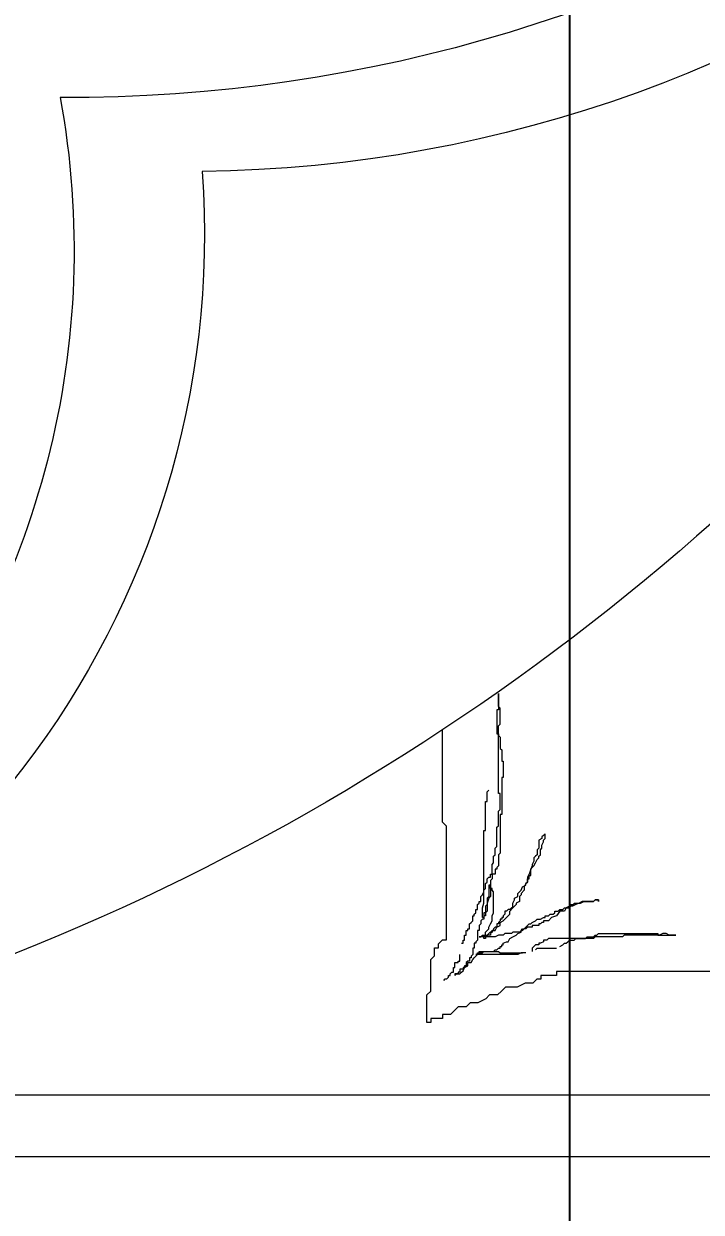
# Model space of a CAD drawing. Extents: x 775040 to 808375, y 4159409 to 4163651.
# Drawn here: x 786002.15 to 786024.12, y 4160211.39 to 4160249.98 of the extents above; entities that cross this region are included whole.
import ezdxf

# ---------------------------------------------------------------- set-up
doc = ezdxf.new("R2010")
doc.units = 0
doc.header["$MEASUREMENT"] = 0
doc.header["$PDMODE"] = 3
doc.linetypes.add('DUZ', pattern=[500, 500])
doc.layers.get('0').update_dxf_attribs({"linetype": 'DUZ'})
doc.layers.add('Z_iç ölçü dikey', color=111, linetype='Continuous', lineweight=25)
doc.layers.add('Z_tefriş', color=73, linetype='Continuous', lineweight=5)
doc.styles.add('OLCUIC', font='ROMANS.SHX', dxfattribs={"width": 0.5})
doc.dimstyles.new('ölçü 50', dxfattribs={"dimtxt": 12.5, "dimasz": 7, "dimexe": 5.3, "dimexo": 5, "dimgap": 2.5, "dimtad": 1, "dimdec": 0, "dimzin": 9, "dimdsep": 46, "dimtxsty": 'OLCUIC', "dimblk1": 'ARCHTICK', "dimblk2": 'ARCHTICK', "dimsah": 1, "dimcen": 0, "dimdle": 5.5, "dimadec": 0, "dimazin": 0, "dimtfac": 1, "dimtdec": 0, "dimtix": 1, "dimtofl": 0, "dimtmove": 1, "dimatfit": 3, "dimldrblk": 'ARCHTICK', "dimfxl": 0, "dimtolj": 1, "dimtzin": 0, "dimarcsym": 0})

# ---------------------------------------------------------------- blocks, each defined once
blk = doc.blocks.new('_ARCHTICK')
at = {"color": 0, "linetype": 'ByBlock', "const_width": 0.15}
blk.add_lwpolyline([(-0.5, -0.5), (0.5, 0.5)], dxfattribs=at)
blk = doc.blocks.new('*D264')
at = {"layer": 'Defpoints', "color": 0, "linetype": 'Continuous', "transparency": 16777216}
for p in [(786019.866, 4160488.755), (786041.556, 4160488.755), (786041.949, 4160108.755)]:
    blk.add_point(p, dxfattribs=at)
at = {"layer": 'Z_iç ölçü dikey', "color": 0, "linetype": 'Continuous', "lineweight": -2, "transparency": 16777216}
for p, q in [((786019.866, 4160103.255), (786019.866, 4160494.255)), ((786036.556, 4160488.755), (786014.566, 4160488.755)), ((786036.949, 4160108.755), (786014.566, 4160108.755))]:
    blk.add_line(p, q, dxfattribs=at)
at = {"layer": 'Z_iç ölçü dikey', "color": 0, "linetype": 'Continuous', "lineweight": -2, "transparency": 16777216, "xscale": 7, "yscale": 7, "zscale": 7}
for p, rotation in [((786019.866, 4160488.755), 90), ((786019.866, 4160108.755), 270)]:
    blk.add_blockref('_ARCHTICK', p, dxfattribs=dict(at, rotation=rotation))
at = {"layer": 'Z_iç ölçü dikey', "color": 0, "linetype": 'Continuous', "transparency": 16777216, "insert": (786011.116, 4160298.755), "char_height": 12.5, "attachment_point": 5, "rotation": 90, "style": 'OLCUIC'}
blk.add_mtext('\\A1;380', dxfattribs=at)
blk = doc.blocks.new('YATAK 1')
at = {"layer": 'Z_tefriş'}
for p, q in [((-8941.057, 17107.306), (-8941.057, 16917.306)), ((-8939.057, 17095.306), (-8939.057, 16929.306)), ((-8935.034, 17080.817), (-8935.034, 17075.59)), ((-8933.86, 17079.459), (-8933.86, 17079.25)), ((-8933.86, 17078.884), (-8933.86, 17079.459)), ((-8933.86, 17079.25), (-8933.807, 17079.145)), ((-8933.807, 17079.041), (-8933.86, 17078.936)), ((-8933.86, 17078.936), (-8933.86, 17077.786)), ((-8933.807, 17078.884), (-8933.86, 17078.884)), ((-8933.807, 17079.145), (-8933.807, 17079.041)), ((-8933.807, 17076.95), (-8933.807, 17078.884)), ((-8933.86, 17077.786), (-8933.912, 17077.734)), ((-8933.912, 17077.734), (-8933.912, 17076.845)), ((-8933.912, 17076.845), (-8933.964, 17076.793)), ((-8933.912, 17076.793), (-8933.86, 17076.845)), ((-8933.86, 17076.898), (-8933.807, 17076.95)), ((-8933.86, 17076.845), (-8933.86, 17076.898)), ((-8932.761, 17076.95), (-8932.709, 17076.95)), ((-8932.709, 17076.95), (-8932.761, 17076.95)), ((-8932.761, 17076.793), (-8932.709, 17076.845)), ((-8932.709, 17076.845), (-8932.761, 17076.793)), ((-8932.709, 17076.845), (-8932.709, 17076.95)), ((-8932.709, 17076.95), (-8932.709, 17076.845)), ((-8933.964, 17076.793), (-8933.964, 17075.33)), ((-8933.964, 17076.532), (-8933.912, 17076.584)), ((-8933.964, 17076.218), (-8933.964, 17076.532)), ((-8933.912, 17076.584), (-8933.912, 17076.793)), ((-8932.813, 17076.375), (-8932.761, 17076.48)), ((-8932.761, 17076.48), (-8932.761, 17076.793)), ((-8932.761, 17076.793), (-8932.761, 17076.427)), ((-8934.016, 17076.166), (-8933.964, 17076.218)), ((-8934.016, 17076.009), (-8934.016, 17076.166)), ((-8932.97, 17076.009), (-8932.918, 17076.061)), ((-8932.866, 17076.218), (-8932.918, 17076.114)), ((-8932.918, 17076.114), (-8932.918, 17076.009)), ((-8932.918, 17076.061), (-8932.866, 17076.061)), ((-8932.813, 17076.323), (-8932.866, 17076.218)), ((-8932.866, 17076.166), (-8932.813, 17076.166)), ((-8932.866, 17076.061), (-8932.866, 17076.166)), ((-8932.761, 17076.427), (-8932.813, 17076.323)), ((-8932.813, 17076.166), (-8932.813, 17076.375)), ((-8934.226, 17075.696), (-8934.173, 17075.8)), ((-8934.173, 17075.8), (-8934.121, 17075.852)), ((-8934.121, 17075.905), (-8934.069, 17075.957)), ((-8934.121, 17075.852), (-8934.121, 17075.905)), ((-8934.069, 17075.957), (-8934.016, 17076.009)), ((-8933.075, 17075.696), (-8933.232, 17075.591)), ((-8932.97, 17075.905), (-8933.075, 17075.852)), ((-8933.075, 17075.852), (-8933.075, 17075.696)), ((-8933.075, 17075.643), (-8933.023, 17075.696)), ((-8933.023, 17075.8), (-8932.97, 17075.852)), ((-8933.023, 17075.696), (-8933.023, 17075.8)), ((-8932.97, 17075.852), (-8932.97, 17076.009)), ((-8932.918, 17076.009), (-8932.97, 17075.905)), ((-8935.034, 17075.59), (-8935.162, 17075.59)), ((-8935.162, 17075.59), (-8935.162, 17075.081)), ((-8934.278, 17074.964), (-8934.278, 17075.591)), ((-8933.964, 17075.33), (-8934.016, 17075.277)), ((-8933.284, 17075.434), (-8933.389, 17075.33)), ((-8933.389, 17075.33), (-8933.389, 17075.173)), ((-8933.232, 17075.591), (-8933.284, 17075.434)), ((-8933.232, 17075.33), (-8933.179, 17075.382)), ((-8933.232, 17075.225), (-8933.232, 17075.33)), ((-8933.179, 17075.486), (-8933.127, 17075.539)), ((-8933.179, 17075.382), (-8933.179, 17075.486)), ((-8933.127, 17075.539), (-8933.075, 17075.539)), ((-8933.075, 17075.539), (-8933.075, 17075.643)), ((-8935.289, 17074.953), (-8935.417, 17074.826)), ((-8935.162, 17075.081), (-8935.289, 17075.081)), ((-8935.289, 17075.081), (-8935.289, 17074.953)), ((-8934.33, 17074.911), (-8934.278, 17074.964)), ((-8934.173, 17074.911), (-8934.226, 17074.859)), ((-8934.173, 17075.016), (-8934.173, 17074.911)), ((-8934.121, 17075.016), (-8934.173, 17075.016)), ((-8934.069, 17075.173), (-8934.121, 17075.068)), ((-8934.121, 17075.068), (-8934.121, 17075.016)), ((-8934.016, 17075.173), (-8934.069, 17075.173)), ((-8934.016, 17075.277), (-8934.016, 17075.173)), ((-8933.546, 17075.016), (-8933.546, 17074.807)), ((-8933.493, 17075.016), (-8933.546, 17075.016)), ((-8933.441, 17075.121), (-8933.493, 17075.068)), ((-8933.493, 17075.068), (-8933.493, 17075.016)), ((-8933.441, 17075.173), (-8933.441, 17075.121)), ((-8933.389, 17075.173), (-8933.441, 17075.173)), ((-8933.441, 17074.807), (-8933.389, 17074.911)), ((-8933.389, 17074.911), (-8933.336, 17074.964)), ((-8933.336, 17075.068), (-8933.284, 17075.173)), ((-8933.336, 17074.964), (-8933.336, 17075.068)), ((-8933.284, 17075.225), (-8933.232, 17075.225)), ((-8933.284, 17075.173), (-8933.284, 17075.225)), ((-8931.61, 17074.859), (-8931.505, 17074.911)), ((-8931.505, 17074.911), (-8931.401, 17074.964)), ((-8931.401, 17074.964), (-8931.348, 17075.016)), ((-8931.348, 17075.016), (-8931.296, 17075.016)), ((-8931.296, 17074.911), (-8931.348, 17074.859)), ((-8931.296, 17075.016), (-8931.244, 17075.068)), ((-8931.244, 17074.964), (-8931.296, 17074.911)), ((-8931.244, 17075.068), (-8931.087, 17075.068)), ((-8931.087, 17074.964), (-8931.244, 17074.964)), ((-8931.087, 17075.068), (-8931.035, 17075.121)), ((-8931.035, 17075.016), (-8931.087, 17074.964)), ((-8931.035, 17075.121), (-8930.93, 17075.121)), ((-8930.773, 17075.016), (-8931.035, 17075.016)), ((-8930.93, 17075.121), (-8930.825, 17075.173)), ((-8930.825, 17075.173), (-8930.773, 17075.173)), ((-8930.773, 17075.173), (-8930.721, 17075.225)), ((-8930.721, 17075.121), (-8930.773, 17075.016)), ((-8930.721, 17075.225), (-8930.564, 17075.225)), ((-8930.668, 17075.121), (-8930.721, 17075.121)), ((-8930.616, 17075.173), (-8930.668, 17075.121)), ((-8930.564, 17075.225), (-8930.616, 17075.173)), ((-8935.417, 17074.571), (-8935.545, 17074.316)), ((-8935.417, 17074.826), (-8935.417, 17074.571)), ((-8934.435, 17074.598), (-8934.435, 17074.441)), ((-8934.278, 17074.807), (-8934.383, 17074.807)), ((-8934.226, 17074.859), (-8934.278, 17074.807)), ((-8933.65, 17074.546), (-8933.703, 17074.493)), ((-8933.598, 17074.65), (-8933.65, 17074.598)), ((-8933.65, 17074.546), (-8933.546, 17074.65)), ((-8933.65, 17074.598), (-8933.65, 17074.546)), ((-8933.65, 17074.493), (-8933.65, 17074.546)), ((-8933.598, 17074.807), (-8933.598, 17074.65)), ((-8933.546, 17074.807), (-8933.598, 17074.807)), ((-8933.546, 17074.65), (-8933.493, 17074.702)), ((-8933.493, 17074.755), (-8933.441, 17074.807)), ((-8933.493, 17074.702), (-8933.493, 17074.755)), ((-8932.395, 17074.546), (-8932.499, 17074.441)), ((-8932.29, 17074.546), (-8932.395, 17074.546)), ((-8932.185, 17074.598), (-8932.29, 17074.546)), ((-8932.29, 17074.493), (-8932.238, 17074.598)), ((-8932.238, 17074.598), (-8932.185, 17074.598)), ((-8932.133, 17074.65), (-8932.185, 17074.598)), ((-8932.185, 17074.598), (-8932.133, 17074.65)), ((-8931.976, 17074.65), (-8932.133, 17074.65)), ((-8932.133, 17074.65), (-8932.029, 17074.65)), ((-8932.029, 17074.702), (-8931.924, 17074.702)), ((-8932.029, 17074.65), (-8932.029, 17074.702)), ((-8931.872, 17074.702), (-8931.976, 17074.65)), ((-8931.924, 17074.755), (-8931.715, 17074.755)), ((-8931.924, 17074.702), (-8931.924, 17074.755)), ((-8931.715, 17074.755), (-8931.872, 17074.702)), ((-8931.61, 17074.807), (-8931.715, 17074.755)), ((-8931.715, 17074.755), (-8931.662, 17074.807)), ((-8931.662, 17074.807), (-8931.61, 17074.859)), ((-8931.558, 17074.807), (-8931.61, 17074.807)), ((-8931.453, 17074.859), (-8931.558, 17074.807)), ((-8931.348, 17074.859), (-8931.453, 17074.859)), ((-8935.545, 17074.316), (-8935.545, 17073.933)), ((-8934.435, 17074.441), (-8934.487, 17074.337)), ((-8934.487, 17074.337), (-8934.487, 17072.978)), ((-8934.435, 17073.762), (-8934.435, 17074.493)), ((-8933.964, 17074.075), (-8933.912, 17074.18)), ((-8933.912, 17074.18), (-8933.86, 17074.284)), ((-8933.86, 17074.284), (-8933.807, 17074.337)), ((-8933.807, 17074.337), (-8933.755, 17074.441)), ((-8933.755, 17074.18), (-8933.807, 17074.127)), ((-8933.703, 17074.493), (-8933.755, 17074.389)), ((-8933.755, 17074.441), (-8933.703, 17074.441)), ((-8933.755, 17074.389), (-8933.755, 17074.18)), ((-8933.703, 17074.441), (-8933.65, 17074.493)), ((-8933.075, 17074.075), (-8932.97, 17074.18)), ((-8932.918, 17074.232), (-8932.97, 17074.18)), ((-8932.97, 17074.18), (-8932.97, 17074.127)), ((-8932.97, 17074.18), (-8932.813, 17074.18)), ((-8932.866, 17074.284), (-8932.918, 17074.232)), ((-8932.813, 17074.284), (-8932.866, 17074.284)), ((-8932.761, 17074.389), (-8932.813, 17074.284)), ((-8932.813, 17074.18), (-8932.709, 17074.232)), ((-8932.604, 17074.389), (-8932.761, 17074.389)), ((-8932.709, 17074.232), (-8932.656, 17074.232)), ((-8932.656, 17074.232), (-8932.604, 17074.337)), ((-8932.552, 17074.441), (-8932.604, 17074.389)), ((-8932.604, 17074.337), (-8932.499, 17074.337)), ((-8932.499, 17074.441), (-8932.552, 17074.441)), ((-8932.499, 17074.337), (-8932.395, 17074.441)), ((-8932.395, 17074.441), (-8932.29, 17074.493)), ((-8935.672, 17073.806), (-8935.8, 17073.678)), ((-8935.545, 17073.933), (-8935.672, 17073.806)), ((-8934.383, 17073.709), (-8934.435, 17073.762)), ((-8934.278, 17073.762), (-8934.226, 17073.762)), ((-8934.278, 17073.709), (-8934.278, 17073.762)), ((-8934.226, 17073.814), (-8934.173, 17073.814)), ((-8934.226, 17073.762), (-8934.226, 17073.814)), ((-8934.173, 17073.866), (-8934.121, 17073.866)), ((-8934.173, 17073.814), (-8934.173, 17073.866)), ((-8934.121, 17073.866), (-8934.069, 17073.971)), ((-8934.069, 17074.023), (-8933.964, 17074.075)), ((-8934.069, 17073.971), (-8934.069, 17074.023)), ((-8933.807, 17073.918), (-8933.86, 17073.866)), ((-8933.86, 17073.866), (-8933.86, 17073.709)), ((-8933.807, 17074.127), (-8933.807, 17073.918)), ((-8933.598, 17073.657), (-8933.546, 17073.762)), ((-8933.546, 17073.762), (-8933.441, 17073.762)), ((-8933.441, 17073.762), (-8933.389, 17073.866)), ((-8933.389, 17073.762), (-8933.441, 17073.709)), ((-8933.389, 17073.866), (-8933.336, 17073.918)), ((-8933.336, 17073.762), (-8933.389, 17073.762)), ((-8933.336, 17073.918), (-8933.284, 17073.971)), ((-8933.336, 17073.814), (-8933.336, 17073.762)), ((-8933.284, 17073.814), (-8933.336, 17073.814)), ((-8933.284, 17073.971), (-8933.232, 17074.023)), ((-8933.284, 17073.866), (-8933.284, 17073.814)), ((-8933.232, 17073.866), (-8933.284, 17073.866)), ((-8933.232, 17074.023), (-8933.179, 17074.075)), ((-8933.179, 17073.918), (-8933.232, 17073.866)), ((-8933.179, 17074.075), (-8933.075, 17074.075)), ((-8933.075, 17073.918), (-8933.179, 17073.918)), ((-8933.023, 17074.023), (-8933.075, 17073.971)), ((-8933.075, 17073.971), (-8933.075, 17073.918)), ((-8932.97, 17074.127), (-8933.023, 17074.075)), ((-8933.023, 17074.075), (-8933.023, 17074.023)), ((-8931.191, 17073.762), (-8931.244, 17073.709)), ((-8929.936, 17073.762), (-8931.191, 17073.762)), ((-8929.936, 17073.814), (-8929.936, 17073.762)), ((-8928.733, 17073.814), (-8929.936, 17073.814)), ((-8929.831, 17073.709), (-8929.779, 17073.762)), ((-8929.779, 17073.762), (-8929.256, 17073.762)), ((-8929.256, 17073.762), (-8929.256, 17073.709)), ((-8928.733, 17073.866), (-8928.733, 17073.814)), ((-8928.21, 17073.866), (-8928.733, 17073.866)), ((-8928.21, 17073.814), (-8928.21, 17073.866)), ((-8927.843, 17073.814), (-8928.21, 17073.814)), ((-8927.791, 17073.762), (-8927.843, 17073.814)), ((-8927.425, 17073.762), (-8927.791, 17073.762)), ((-8927.373, 17073.709), (-8927.425, 17073.762)), ((-8927.059, 17073.709), (-8927.006, 17073.762)), ((-8927.006, 17073.762), (-8926.483, 17073.762)), ((-8926.483, 17073.762), (-8926.431, 17073.709)), ((-8935.8, 17073.423), (-8935.927, 17073.296)), ((-8935.8, 17073.678), (-8935.8, 17073.423)), ((-8934.383, 17073.239), (-8934.383, 17073.709)), ((-8934.383, 17073.552), (-8934.33, 17073.605)), ((-8934.383, 17073.082), (-8934.383, 17073.552)), ((-8934.33, 17073.657), (-8934.278, 17073.709)), ((-8934.33, 17073.605), (-8934.33, 17073.657)), ((-8933.86, 17073.709), (-8933.912, 17073.605)), ((-8933.912, 17073.605), (-8933.912, 17073.082)), ((-8933.86, 17073.448), (-8933.86, 17073.343)), ((-8933.807, 17073.448), (-8933.86, 17073.448)), ((-8933.86, 17073.343), (-8933.807, 17073.396)), ((-8933.755, 17073.5), (-8933.807, 17073.448)), ((-8933.807, 17073.396), (-8933.703, 17073.5)), ((-8933.703, 17073.5), (-8933.755, 17073.5)), ((-8933.703, 17073.605), (-8933.598, 17073.657)), ((-8933.703, 17073.5), (-8933.703, 17073.605)), ((-8933.703, 17073.552), (-8933.703, 17073.5)), ((-8933.65, 17073.552), (-8933.703, 17073.552)), ((-8933.703, 17073.343), (-8933.65, 17073.396)), ((-8933.598, 17073.605), (-8933.65, 17073.552)), ((-8933.65, 17073.396), (-8933.598, 17073.396)), ((-8933.598, 17073.657), (-8933.598, 17073.605)), ((-8933.493, 17073.657), (-8933.598, 17073.657)), ((-8933.598, 17073.396), (-8933.493, 17073.448)), ((-8933.493, 17073.709), (-8933.493, 17073.657)), ((-8933.441, 17073.709), (-8933.493, 17073.709)), ((-8933.493, 17073.448), (-8933.389, 17073.5)), ((-8933.389, 17073.5), (-8933.232, 17073.5)), ((-8933.232, 17073.5), (-8933.127, 17073.552)), ((-8933.127, 17073.552), (-8932.447, 17073.552)), ((-8932.656, 17073.396), (-8932.813, 17073.343)), ((-8932.604, 17073.448), (-8932.656, 17073.396)), ((-8932.604, 17073.396), (-8932.656, 17073.343)), ((-8932.238, 17073.448), (-8932.604, 17073.448)), ((-8932.238, 17073.396), (-8932.604, 17073.396)), ((-8932.447, 17073.552), (-8932.395, 17073.5)), ((-8932.395, 17073.5), (-8932.342, 17073.5)), ((-8932.342, 17073.5), (-8932.342, 17073.448)), ((-8932.342, 17073.448), (-8932.238, 17073.448)), ((-8932.238, 17073.448), (-8932.238, 17073.396)), ((-8932.081, 17073.448), (-8932.238, 17073.448)), ((-8932.029, 17073.5), (-8932.081, 17073.448)), ((-8931.872, 17073.5), (-8932.029, 17073.5)), ((-8932.029, 17073.343), (-8931.976, 17073.396)), ((-8931.976, 17073.448), (-8931.872, 17073.448)), ((-8931.976, 17073.396), (-8931.976, 17073.448)), ((-8931.872, 17073.605), (-8931.872, 17073.5)), ((-8931.715, 17073.605), (-8931.872, 17073.605)), ((-8931.872, 17073.5), (-8931.558, 17073.5)), ((-8931.872, 17073.448), (-8931.872, 17073.5)), ((-8931.715, 17073.657), (-8931.715, 17073.605)), ((-8931.662, 17073.657), (-8931.715, 17073.657)), ((-8931.61, 17073.709), (-8931.662, 17073.657)), ((-8931.244, 17073.709), (-8931.61, 17073.709)), ((-8931.558, 17073.5), (-8931.505, 17073.552)), ((-8931.505, 17073.552), (-8931.296, 17073.552)), ((-8931.296, 17073.552), (-8931.244, 17073.605)), ((-8931.244, 17073.605), (-8931.035, 17073.605)), ((-8931.035, 17073.605), (-8930.982, 17073.657)), ((-8930.982, 17073.657), (-8930.354, 17073.657)), ((-8930.354, 17073.657), (-8930.302, 17073.709)), ((-8930.302, 17073.709), (-8929.831, 17073.709)), ((-8929.256, 17073.709), (-8927.059, 17073.709)), ((-8929.204, 17073.343), (-8929.151, 17073.396)), ((-8927.32, 17073.709), (-8927.373, 17073.709)), ((-8927.32, 17073.657), (-8927.32, 17073.709)), ((-8926.536, 17073.657), (-8927.32, 17073.657)), ((-8926.536, 17073.709), (-8926.536, 17073.657)), ((-8926.012, 17073.709), (-8926.536, 17073.709)), ((-8926.431, 17073.709), (-8926.012, 17073.709)), ((-8935.927, 17073.296), (-8936.055, 17073.041)), ((-8936.055, 17073.041), (-8936.055, 17072.786)), ((-8934.592, 17072.925), (-8934.487, 17073.03)), ((-8934.487, 17073.03), (-8934.435, 17073.082)), ((-8934.487, 17073.03), (-8934.435, 17073.03)), ((-8934.487, 17072.978), (-8934.487, 17073.03)), ((-8934.435, 17073.187), (-8934.383, 17073.239)), ((-8934.435, 17073.082), (-8934.435, 17073.187)), ((-8934.435, 17073.082), (-8934.383, 17073.082)), ((-8934.435, 17073.03), (-8934.435, 17073.082)), ((-8934.121, 17072.978), (-8934.121, 17072.925)), ((-8934.069, 17072.978), (-8934.121, 17072.978)), ((-8934.016, 17073.03), (-8934.069, 17072.978)), ((-8933.703, 17073.03), (-8934.016, 17073.03)), ((-8933.964, 17073.291), (-8933.964, 17073.239)), ((-8933.912, 17073.291), (-8933.964, 17073.291)), ((-8933.964, 17073.239), (-8933.912, 17073.239)), ((-8933.912, 17073.343), (-8933.912, 17073.291)), ((-8933.86, 17073.343), (-8933.912, 17073.343)), ((-8933.912, 17073.239), (-8933.86, 17073.291)), ((-8933.912, 17073.134), (-8933.86, 17073.187)), ((-8933.912, 17073.082), (-8933.912, 17073.134)), ((-8933.86, 17073.187), (-8933.86, 17073.343)), ((-8933.86, 17073.291), (-8933.755, 17073.291)), ((-8933.755, 17073.291), (-8933.703, 17073.343)), ((-8933.703, 17073.082), (-8933.703, 17073.03)), ((-8933.546, 17073.082), (-8933.703, 17073.082)), ((-8933.493, 17073.134), (-8933.546, 17073.082)), ((-8933.389, 17073.134), (-8933.493, 17073.134)), ((-8933.336, 17073.187), (-8933.389, 17073.134)), ((-8933.336, 17073.239), (-8933.336, 17073.187)), ((-8933.127, 17073.239), (-8933.336, 17073.239)), ((-8933.284, 17073.239), (-8933.284, 17073.187)), ((-8933.232, 17073.239), (-8933.284, 17073.239)), ((-8933.284, 17073.187), (-8932.97, 17073.187)), ((-8933.232, 17073.291), (-8933.232, 17073.239)), ((-8933.127, 17073.291), (-8933.232, 17073.291)), ((-8933.179, 17072.925), (-8933.127, 17072.978)), ((-8933.075, 17073.343), (-8933.127, 17073.291)), ((-8933.127, 17073.291), (-8933.127, 17073.239)), ((-8932.918, 17073.291), (-8933.127, 17073.291)), ((-8933.127, 17072.978), (-8933.023, 17072.978)), ((-8932.813, 17073.343), (-8933.075, 17073.343)), ((-8933.023, 17073.03), (-8932.866, 17073.03)), ((-8933.023, 17072.978), (-8933.023, 17073.03)), ((-8932.97, 17073.187), (-8932.813, 17073.239)), ((-8932.866, 17073.343), (-8932.918, 17073.291)), ((-8932.656, 17073.343), (-8932.866, 17073.343)), ((-8932.866, 17073.03), (-8932.813, 17073.082)), ((-8932.813, 17073.239), (-8930.459, 17073.239)), ((-8932.813, 17073.082), (-8932.761, 17073.082)), ((-8932.761, 17073.134), (-8932.604, 17073.134)), ((-8932.761, 17073.082), (-8932.761, 17073.134)), ((-8932.604, 17073.134), (-8932.552, 17073.187)), ((-8932.552, 17073.187), (-8932.447, 17073.239)), ((-8932.447, 17073.239), (-8932.395, 17073.239)), ((-8932.395, 17073.239), (-8932.342, 17073.291)), ((-8932.342, 17073.291), (-8932.185, 17073.291)), ((-8932.185, 17073.291), (-8932.133, 17073.343)), ((-8932.133, 17073.343), (-8932.029, 17073.343)), ((-8930.459, 17073.291), (-8929.517, 17073.291)), ((-8930.459, 17073.239), (-8930.459, 17073.291)), ((-8929.517, 17073.343), (-8929.204, 17073.343)), ((-8929.517, 17073.291), (-8929.517, 17073.343)), ((-8936.055, 17072.786), (-8936.182, 17072.659)), ((-8936.182, 17072.659), (-8936.182, 17072.404)), ((-8935.01, 17072.559), (-8934.906, 17072.612)), ((-8934.906, 17072.612), (-8934.853, 17072.716)), ((-8934.906, 17072.612), (-8934.906, 17072.559)), ((-8934.853, 17072.612), (-8934.906, 17072.612)), ((-8934.853, 17072.716), (-8934.749, 17072.716)), ((-8934.853, 17072.664), (-8934.853, 17072.612)), ((-8934.749, 17072.664), (-8934.853, 17072.664)), ((-8934.749, 17072.821), (-8934.644, 17072.873)), ((-8934.749, 17072.716), (-8934.749, 17072.821)), ((-8934.697, 17072.716), (-8934.749, 17072.664)), ((-8934.592, 17072.768), (-8934.697, 17072.768)), ((-8934.697, 17072.768), (-8934.697, 17072.716)), ((-8934.644, 17072.873), (-8934.592, 17072.925)), ((-8934.592, 17072.821), (-8934.592, 17072.768)), ((-8934.54, 17072.821), (-8934.592, 17072.821)), ((-8934.487, 17072.873), (-8934.54, 17072.821)), ((-8934.278, 17072.873), (-8934.487, 17072.873)), ((-8934.278, 17072.925), (-8934.278, 17072.873)), ((-8934.121, 17072.925), (-8934.278, 17072.925)), ((-8934.016, 17072.612), (-8933.86, 17072.612)), ((-8934.016, 17072.559), (-8934.016, 17072.612)), ((-8933.86, 17072.664), (-8933.703, 17072.664)), ((-8933.86, 17072.612), (-8933.86, 17072.664)), ((-8933.703, 17072.716), (-8933.65, 17072.716)), ((-8933.703, 17072.664), (-8933.703, 17072.716)), ((-8933.65, 17072.768), (-8933.493, 17072.768)), ((-8933.65, 17072.716), (-8933.65, 17072.768)), ((-8933.493, 17072.768), (-8933.441, 17072.821)), ((-8933.441, 17072.821), (-8933.389, 17072.873)), ((-8933.389, 17072.873), (-8933.232, 17072.873)), ((-8933.232, 17072.925), (-8933.179, 17072.925)), ((-8933.232, 17072.873), (-8933.232, 17072.925)), ((-8936.31, 17072.276), (-8936.438, 17072.149)), ((-8936.182, 17072.404), (-8936.31, 17072.276)), ((-8935.167, 17072.298), (-8935.115, 17072.35)), ((-8935.115, 17072.298), (-8935.167, 17072.298)), ((-8935.115, 17072.455), (-8935.063, 17072.507)), ((-8935.115, 17072.35), (-8935.115, 17072.455)), ((-8935.115, 17072.403), (-8935.115, 17072.298)), ((-8935.063, 17072.403), (-8935.115, 17072.403)), ((-8935.063, 17072.507), (-8935.01, 17072.559)), ((-8935.063, 17072.455), (-8935.063, 17072.403)), ((-8934.958, 17072.455), (-8935.063, 17072.455)), ((-8935.063, 17072.246), (-8934.906, 17072.246)), ((-8935.063, 17072.194), (-8935.063, 17072.246)), ((-8934.958, 17072.559), (-8934.958, 17072.455)), ((-8934.906, 17072.559), (-8934.958, 17072.559)), ((-8934.906, 17072.298), (-8934.749, 17072.298)), ((-8934.906, 17072.246), (-8934.906, 17072.298)), ((-8934.749, 17072.403), (-8934.697, 17072.403)), ((-8934.749, 17072.298), (-8934.749, 17072.403)), ((-8934.697, 17072.455), (-8934.487, 17072.455)), ((-8934.697, 17072.403), (-8934.697, 17072.455)), ((-8934.121, 17072.559), (-8934.016, 17072.559)), ((-8934.121, 17072.507), (-8934.121, 17072.559)), ((-8936.438, 17071.894), (-8936.565, 17071.894)), ((-8936.565, 17071.894), (-8936.565, 17071.511)), ((-8936.438, 17072.149), (-8936.438, 17071.894)), ((-8935.324, 17071.932), (-8935.272, 17071.984)), ((-8935.272, 17072.037), (-8935.22, 17072.089)), ((-8935.272, 17071.984), (-8935.272, 17072.037)), ((-8935.22, 17072.089), (-8935.167, 17072.089)), ((-8935.167, 17072.141), (-8935.115, 17072.141)), ((-8935.167, 17072.089), (-8935.167, 17072.141)), ((-8935.115, 17072.141), (-8935.063, 17072.194)), ((-8934.141, 17071.766), (-8934.014, 17071.894)), ((-8934.014, 17071.894), (-8934.014, 17072.021)), ((-8934.014, 17072.021), (-8930.314, 17072.021)), ((-8930.314, 17072.021), (-8930.186, 17071.894)), ((-8930.186, 17071.894), (-8927.19, 17071.894)), ((-8936.565, 17071.511), (-8936.693, 17071.511)), ((-8936.693, 17071.511), (-8936.693, 17071.384)), ((-8935.8, 17071.384), (-8935.672, 17071.511)), ((-8935.672, 17071.511), (-8934.651, 17071.511)), ((-8934.651, 17071.511), (-8934.524, 17071.639)), ((-8934.524, 17071.639), (-8934.269, 17071.639)), ((-8934.269, 17071.639), (-8934.269, 17071.766)), ((-8934.269, 17071.766), (-8934.141, 17071.766)), ((-8936.693, 17071.384), (-8935.8, 17071.384))]:
    blk.add_line(p, q, dxfattribs=at)
for centre, radius, start, end in [((-8862.958, 17029.428), 77, 99.79451, 171.22544), ((-8866.231, 17063.619), 42.83, 103.2633, 179.3567), ((-8857.478, 17059.766), 49.185, 112.1942, 180.3198), ((-8911.074, 17035.647), 28.524, 85.9466, 168.8268), ((-8911.614, 17032.492), 27.449, 79.6059, 178.8153)]:
    blk.add_arc(centre, radius, start, end, dxfattribs=at)

msp = doc.modelspace()

# ---------------------------------------------------------------- block references
at = {"layer": 'Z_tefriş', "xscale": -1, "rotation": 270}
msp.add_blockref('YATAK 1', (768943.837, 4169154.246), dxfattribs=at)

# ---------------------------------------------------------------- dimensions: what is measured, and where the dimension line sits
at = {"layer": 'Z_iç ölçü dikey', "linetype": 'Continuous'}
dim = msp.add_linear_dim(base=(786019.866, 4160488.755), p1=(786041.949, 4160108.755), p2=(786041.556, 4160488.755), angle=90, dimstyle='ölçü 50', dxfattribs=at)
dim.commit()
dim.dimension.update_dxf_attribs({"geometry": '*D264', "text_midpoint": (786011.116, 4160298.755)})

doc.saveas('drawing.dxf')
